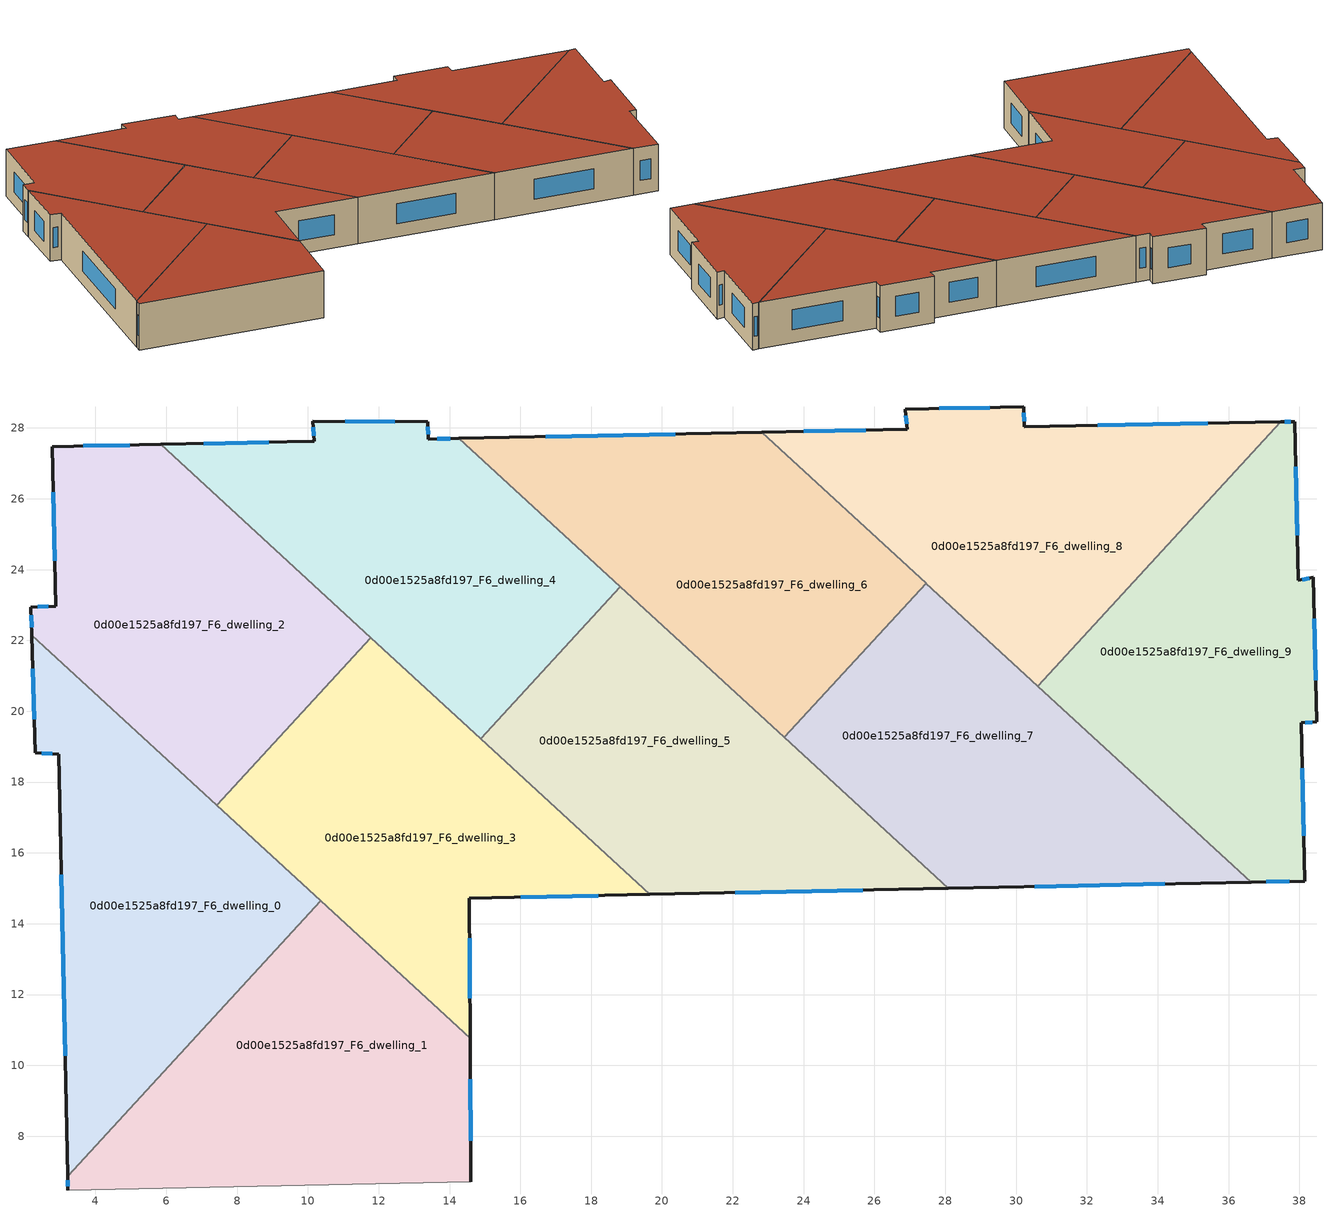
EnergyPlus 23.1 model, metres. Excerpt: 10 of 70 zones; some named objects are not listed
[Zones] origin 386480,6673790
0d00e1525a8fd197_F6_dwelling_0
 floor to 0d00e1525a8fd197_F5_dwelling_0 (EU_floor_Construction): 10.36,14.64 3.21,6.87 2.96,18.79 2.3,18.82 2.2,22.15 z18
 wall outside (EU_wall_Construction): 2.2,22.15 2.3,18.82 2.96,18.79 3.21,6.87 z18:21
 wall to 0d00e1525a8fd197_F6_dwelling_1 (EU_wall_Construction): 3.21,6.87 10.36,14.64 z18:21
 wall to 0d00e1525a8fd197_F6_dwelling_2 (EU_wall_Construction): 7.43,17.35 2.2,22.15 z18:21
 wall to 0d00e1525a8fd197_F6_dwelling_3 (EU_wall_Construction): 10.36,14.64 7.43,17.35 z18:21
 window (EU_Window_Construction): 2.23,21.2 2.27,19.77 / 3.04,15.38 3.14,10.27 / 2.49,18.81 2.77,18.8 z18.86:20.14
 roof outside (EU_roof_Construction): 3.21,6.87 10.36,14.64 2.2,22.15 2.3,18.82 2.96,18.79 z21
0d00e1525a8fd197_F6_dwelling_1
 floor to 0d00e1525a8fd197_F5_dwelling_1 (EU_floor_Construction): 14.58,10.77 14.6,6.71 3.22,6.48 3.21,6.87 10.36,14.64 z18
 wall outside (EU_wall_Construction): 3.21,6.87 3.22,6.48 / 14.6,6.71 14.58,10.77 z18:21
 wall adiabatic (EU_wall_Construction): 3.22,6.48 14.6,6.71 z18:21
 wall to 0d00e1525a8fd197_F6_dwelling_3 (EU_wall_Construction): 14.58,10.77 10.36,14.64 z18:21
 window (EU_Window_Construction): 3.22,6.76 3.22,6.59 / 14.6,7.87 14.59,9.61 z18.86:20.14
 roof outside (EU_roof_Construction): 14.6,6.71 14.58,10.77 10.36,14.64 3.21,6.87 3.22,6.48 z21
0d00e1525a8fd197_F6_dwelling_2
 floor to 0d00e1525a8fd197_F5_dwelling_2 (EU_floor_Construction): 11.78,22.08 7.43,17.35 2.2,22.15 2.18,22.94 2.87,22.96 2.78,27.47 5.84,27.54 z18
 wall outside (EU_wall_Construction): 5.84,27.54 2.78,27.47 2.87,22.96 2.18,22.94 2.2,22.15 z18:21
 wall to 0d00e1525a8fd197_F6_dwelling_3 (EU_wall_Construction): 7.43,17.35 11.78,22.08 z18:21
 wall to 0d00e1525a8fd197_F6_dwelling_4 (EU_wall_Construction): 11.78,22.08 5.84,27.54 z18:21
 window (EU_Window_Construction): 2.18,22.72 2.2,22.38 / 2.67,22.96 2.38,22.95 / 2.81,26.19 2.85,24.25 / 4.97,27.52 3.66,27.49 z18.86:20.14
 roof outside (EU_roof_Construction): 7.43,17.35 11.78,22.08 5.84,27.54 2.78,27.47 2.87,22.96 2.18,22.94 2.2,22.15 z21
0d00e1525a8fd197_F6_dwelling_3
 floor to 0d00e1525a8fd197_F5_dwelling_3 (EU_floor_Construction): 19.66,14.83 14.56,14.72 14.58,10.77 7.43,17.35 11.78,22.08 z18
 wall outside (EU_wall_Construction): 14.58,10.77 14.56,14.72 19.66,14.83 z18:21
 wall to 0d00e1525a8fd197_F6_dwelling_5 (EU_wall_Construction): 19.66,14.83 14.88,19.22 z18:21
 wall to 0d00e1525a8fd197_F6_dwelling_4 (EU_wall_Construction): 14.88,19.22 11.78,22.08 z18:21
 window (EU_Window_Construction): 14.58,11.9 14.57,13.59 / 16.02,14.75 18.2,14.8 z18.86:20.14
 roof outside (EU_roof_Construction): 19.66,14.83 11.78,22.08 7.43,17.35 14.58,10.77 14.56,14.72 z21
0d00e1525a8fd197_F6_dwelling_4
 floor to 0d00e1525a8fd197_F5_dwelling_4 (EU_floor_Construction): 14.27,27.71 18.83,23.51 14.88,19.22 5.84,27.54 10.12,27.62 10.19,27.62 10.13,28.18 13.38,28.18 13.4,27.69 z18
 wall outside (EU_wall_Construction): 14.27,27.71 13.4,27.69 13.38,28.18 10.13,28.18 10.19,27.62 10.12,27.62 5.84,27.54 z18:21
 wall to 0d00e1525a8fd197_F6_dwelling_5 (EU_wall_Construction): 14.88,19.22 18.83,23.51 z18:21
 wall to 0d00e1525a8fd197_F6_dwelling_6 (EU_wall_Construction): 18.83,23.51 14.27,27.71 z18:21
 window (EU_Window_Construction): 8.9,27.6 7.06,27.56 / 10.15,28.02 10.17,27.78 / 12.45,28.18 11.06,28.18 / 13.4,27.83 13.39,28.04 / 14.02,27.7 13.65,27.69 z18.86:20.14
 roof outside (EU_roof_Construction): 14.88,19.22 18.83,23.51 14.27,27.71 13.4,27.69 13.38,28.18 10.13,28.18 10.19,27.62 10.12,27.62 5.84,27.54 z21
0d00e1525a8fd197_F6_dwelling_5
 floor to 0d00e1525a8fd197_F5_dwelling_5 (EU_floor_Construction): 28.08,15 19.66,14.83 14.88,19.22 18.83,23.51 z18
 wall outside (EU_wall_Construction): 19.66,14.83 28.08,15 z18:21
 wall to 0d00e1525a8fd197_F6_dwelling_7 (EU_wall_Construction): 28.08,15 23.45,19.26 z18:21
 wall to 0d00e1525a8fd197_F6_dwelling_6 (EU_wall_Construction): 23.45,19.26 18.83,23.51 z18:21
 window (EU_Window_Construction): 22.07,14.88 25.68,14.95 z18.86:20.14
 roof outside (EU_roof_Construction): 28.08,15 18.83,23.51 14.88,19.22 19.66,14.83 z21
0d00e1525a8fd197_F6_dwelling_6
 floor to 0d00e1525a8fd197_F5_dwelling_6 (EU_floor_Construction): 27.46,23.62 23.45,19.26 14.27,27.71 22.83,27.88 z18
 wall outside (EU_wall_Construction): 22.83,27.88 14.27,27.71 z18:21
 wall to 0d00e1525a8fd197_F6_dwelling_7 (EU_wall_Construction): 23.45,19.26 27.46,23.62 z18:21
 wall to 0d00e1525a8fd197_F6_dwelling_8 (EU_wall_Construction): 27.46,23.62 22.83,27.88 z18:21
 window (EU_Window_Construction): 20.38,27.83 16.71,27.75 z18.86:20.14
 roof outside (EU_roof_Construction): 23.45,19.26 27.46,23.62 22.83,27.88 14.27,27.71 z21
0d00e1525a8fd197_F6_dwelling_7
 floor to 0d00e1525a8fd197_F5_dwelling_7 (EU_floor_Construction): 36.64,15.17 28.08,15 23.45,19.26 27.46,23.62 z18
 wall outside (EU_wall_Construction): 28.08,15 36.64,15.17 z18:21
 wall to 0d00e1525a8fd197_F6_dwelling_9 (EU_wall_Construction): 36.64,15.17 30.62,20.71 z18:21
 wall to 0d00e1525a8fd197_F6_dwelling_8 (EU_wall_Construction): 30.62,20.71 27.46,23.62 z18:21
 window (EU_Window_Construction): 30.53,15.05 34.19,15.12 z18.86:20.14
 roof outside (EU_roof_Construction): 36.64,15.17 27.46,23.62 23.45,19.26 28.08,15 z21
0d00e1525a8fd197_F6_dwelling_8
 floor to 0d00e1525a8fd197_F5_dwelling_8 (EU_floor_Construction): 37.48,28.17 30.62,20.71 22.83,27.88 26.93,27.96 26.88,28.5 26.87,28.53 30.22,28.59 30.24,28.03 z18
 wall outside (EU_wall_Construction): 37.48,28.17 30.24,28.03 30.22,28.59 26.87,28.53 26.88,28.5 26.93,27.96 22.83,27.88 z18:21
 wall to 0d00e1525a8fd197_F6_dwelling_9 (EU_wall_Construction): 30.62,20.71 37.48,28.17 z18:21
 window (EU_Window_Construction): 25.76,27.94 24,27.9 / 26.89,28.35 26.91,28.12 / 29.26,28.58 27.83,28.55 / 30.23,28.19 30.22,28.43 / 35.41,28.13 32.31,28.07 z18.86:20.14
 roof outside (EU_roof_Construction): 30.62,20.71 37.48,28.17 30.24,28.03 30.22,28.59 26.87,28.53 26.88,28.5 26.93,27.96 22.83,27.88 z21
0d00e1525a8fd197_F6_dwelling_9
 floor to 0d00e1525a8fd197_F5_dwelling_9 (EU_floor_Construction): 37.87,28.18 37.97,23.69 38.4,23.79 38.49,19.7 38.05,19.67 38.15,15.21 36.64,15.17 30.62,20.71 37.48,28.17 z18
 wall outside (EU_wall_Construction): 36.64,15.17 38.15,15.21 38.05,19.67 38.49,19.7 38.4,23.79 37.97,23.69 37.87,28.18 37.48,28.17 z18:21
 window (EU_Window_Construction): 38.28,23.76 38.09,23.72 / 38.46,20.87 38.43,22.62 / 38.17,19.68 38.36,19.7 / 38.12,16.48 38.08,18.4 / 37.07,15.18 37.72,15.2 / 37.76,28.18 37.59,28.18 / 37.94,24.98 37.9,26.9 z18.86:20.14
 roof outside (EU_roof_Construction): 38.15,15.21 38.05,19.67 38.49,19.7 38.4,23.79 37.97,23.69 37.87,28.18 37.48,28.17 30.62,20.71 36.64,15.17 z21
[Building]
EU S2 Campaign: North Axis=0; Terrain=City; Solar Distribution=FullExterior
[Site:Location]
Helsinki-Vantaa.AP: Latitude=60.317; Longitude=24.963; Time Zone=2; Elevation=54.6
[SizingPeriod:WeatherFileDays]
AnnualSizingPeriod: Begin Month=1; Begin Day of Month=1; End Month=12; End Day of Month=31; Day of Week for Start Day=Monday; Use Weather File Daylight Saving Period=No; Use Weather File Rain and Snow Indicators=No
[MATERIAL]
EU_InternalMass_Material: Roughness=MediumRough; Thickness=0.1; Conductivity=1; Density=1800; Specific Heat=900; Thermal Absorptance=0.9; Solar Absorptance=0.7; Visible Absorptance=0.7
[MATERIAL:NOMASS] Roughness=MediumRough; Thermal Absorptance=0.9; Solar Absorptance=0.7; Visible Absorptance=0.7
Name | Thermal Resistance
EU_wall_NoMass | 1.10183
EU_roof_NoMass; EU_floor_NoMass | 1.70606
[WINDOWMATERIAL:SIMPLEGLAZINGSYSTEM]
EU_Window_SimpleGlazing: UFactor=3.11035; Solar Heat Gain Coefficient=0.8; Visible Transmittance=0.8
[CONSTRUCTION]
EU_wall_Construction: EU_wall_NoMass
EU_roof_Construction: EU_roof_NoMass
EU_floor_Construction: EU_floor_NoMass
EU_Window_Construction: EU_Window_SimpleGlazing
EU_InternalMass_Construction: EU_InternalMass_Material
[ZONE] Type=1; Multiplier=1; Ceiling Height=autocalculate; Floor Area=autocalculate; Part of Total Floor Area=Yes
Name | Volume
0d00e1525a8fd197_F6_dwelling_0 | 166.696
0d00e1525a8fd197_F6_dwelling_1 | 166.704
0d00e1525a8fd197_F6_dwelling_2 | 166.6875
0d00e1525a8fd197_F6_dwelling_3 | 166.701
0d00e1525a8fd197_F6_dwelling_4 | 166.682
0d00e1525a8fd197_F6_dwelling_5 | 166.681
0d00e1525a8fd197_F6_dwelling_6 | 166.715
0d00e1525a8fd197_F6_dwelling_7 | 166.711
0d00e1525a8fd197_F6_dwelling_8 | 166.688
0d00e1525a8fd197_F6_dwelling_9 | 166.692
[INTERNALMASS] Construction=EU_InternalMass_Construction
Name | Zone or ZoneList | Surface Area
0d00e1525a8fd197_F6_dwelling_0_EU_InternalMass | 0d00e1525a8fd197_F6_dwelling_0 | 55.5633
0d00e1525a8fd197_F6_dwelling_1_EU_InternalMass | 0d00e1525a8fd197_F6_dwelling_1 | 55.5662
0d00e1525a8fd197_F6_dwelling_2_EU_InternalMass | 0d00e1525a8fd197_F6_dwelling_2 | 55.5624
0d00e1525a8fd197_F6_dwelling_3_EU_InternalMass | 0d00e1525a8fd197_F6_dwelling_3 | 55.5661
0d00e1525a8fd197_F6_dwelling_4_EU_InternalMass | 0d00e1525a8fd197_F6_dwelling_4 | 55.5606
0d00e1525a8fd197_F6_dwelling_5_EU_InternalMass | 0d00e1525a8fd197_F6_dwelling_5 | 55.5617
0d00e1525a8fd197_F6_dwelling_6_EU_InternalMass | 0d00e1525a8fd197_F6_dwelling_6 | 55.5718
0d00e1525a8fd197_F6_dwelling_7_EU_InternalMass | 0d00e1525a8fd197_F6_dwelling_7 | 55.5702
0d00e1525a8fd197_F6_dwelling_8_EU_InternalMass | 0d00e1525a8fd197_F6_dwelling_8 | 55.5624
0d00e1525a8fd197_F6_dwelling_9_EU_InternalMass | 0d00e1525a8fd197_F6_dwelling_9 | 55.5646
[OTHEREQUIPMENT] Fuel Type=Electricity; Design Level Calculation Method=Watts/Area; Power per Zone Floor Area=1; Fraction Latent=0; Fraction Radiant=0; Fraction Lost=0; Carbon Dioxide Generation Rate=0; EndUse Subcategory=EU_Step8_InternalGains
Name | Zone or ZoneList or Space or SpaceList | Schedule
EU_Step8_InternalGain_0d00e1525a8fd197_F6_dwelling_0_f000 | 0d00e1525a8fd197_F6_dwelling_0 | EU_Step8_GainSchedule_0d00e1525a8fd197_F6_dwelling_0_f000
EU_Step8_InternalGain_0d00e1525a8fd197_F6_dwelling_1_f000 | 0d00e1525a8fd197_F6_dwelling_1 | EU_Step8_GainSchedule_0d00e1525a8fd197_F6_dwelling_1_f000
EU_Step8_InternalGain_0d00e1525a8fd197_F6_dwelling_2_f000 | 0d00e1525a8fd197_F6_dwelling_2 | EU_Step8_GainSchedule_0d00e1525a8fd197_F6_dwelling_2_f000
EU_Step8_InternalGain_0d00e1525a8fd197_F6_dwelling_3_f000 | 0d00e1525a8fd197_F6_dwelling_3 | EU_Step8_GainSchedule_0d00e1525a8fd197_F6_dwelling_3_f000
EU_Step8_InternalGain_0d00e1525a8fd197_F6_dwelling_4_f000 | 0d00e1525a8fd197_F6_dwelling_4 | EU_Step8_GainSchedule_0d00e1525a8fd197_F6_dwelling_4_f000
EU_Step8_InternalGain_0d00e1525a8fd197_F6_dwelling_5_f000 | 0d00e1525a8fd197_F6_dwelling_5 | EU_Step8_GainSchedule_0d00e1525a8fd197_F6_dwelling_5_f000
EU_Step8_InternalGain_0d00e1525a8fd197_F6_dwelling_6_f000 | 0d00e1525a8fd197_F6_dwelling_6 | EU_Step8_GainSchedule_0d00e1525a8fd197_F6_dwelling_6_f000
EU_Step8_InternalGain_0d00e1525a8fd197_F6_dwelling_7_f000 | 0d00e1525a8fd197_F6_dwelling_7 | EU_Step8_GainSchedule_0d00e1525a8fd197_F6_dwelling_7_f000
EU_Step8_InternalGain_0d00e1525a8fd197_F6_dwelling_8_f000 | 0d00e1525a8fd197_F6_dwelling_8 | EU_Step8_GainSchedule_0d00e1525a8fd197_F6_dwelling_8_f000
EU_Step8_InternalGain_0d00e1525a8fd197_F6_dwelling_9_f000 | 0d00e1525a8fd197_F6_dwelling_9 | EU_Step8_GainSchedule_0d00e1525a8fd197_F6_dwelling_9_f000
[ZONEVENTILATION:DESIGNFLOWRATE] Schedule=EU_AlwaysOn; Design Flow Rate Calculation Method=AirChanges/Hour; Air Changes per Hour=0.756316; Ventilation Type=Natural; Fan Pressure Rise=0; Fan Total Efficiency=1; Constant Term Coefficient=1; Temperature Term Coefficient=0; Velocity Term Coefficient=0; Velocity Squared Term Coefficient=0; Minimum Indoor Temperature=-100; Maximum Indoor Temperature=100; Delta Temperature=-100; Minimum Outdoor Temperature=-100; Maximum Outdoor Temperature=100; Maximum Wind Speed=40
Name | Zone or ZoneList or Space or SpaceList
EU_ConstantAir_0d00e1525a8fd197_F6_dwelling_0 | 0d00e1525a8fd197_F6_dwelling_0
EU_ConstantAir_0d00e1525a8fd197_F6_dwelling_1 | 0d00e1525a8fd197_F6_dwelling_1
EU_ConstantAir_0d00e1525a8fd197_F6_dwelling_2 | 0d00e1525a8fd197_F6_dwelling_2
EU_ConstantAir_0d00e1525a8fd197_F6_dwelling_3 | 0d00e1525a8fd197_F6_dwelling_3
EU_ConstantAir_0d00e1525a8fd197_F6_dwelling_4 | 0d00e1525a8fd197_F6_dwelling_4
EU_ConstantAir_0d00e1525a8fd197_F6_dwelling_5 | 0d00e1525a8fd197_F6_dwelling_5
EU_ConstantAir_0d00e1525a8fd197_F6_dwelling_6 | 0d00e1525a8fd197_F6_dwelling_6
EU_ConstantAir_0d00e1525a8fd197_F6_dwelling_7 | 0d00e1525a8fd197_F6_dwelling_7
EU_ConstantAir_0d00e1525a8fd197_F6_dwelling_8 | 0d00e1525a8fd197_F6_dwelling_8
EU_ConstantAir_0d00e1525a8fd197_F6_dwelling_9 | 0d00e1525a8fd197_F6_dwelling_9
[HVACTEMPLATE:THERMOSTAT] Constant Heating Setpoint=20; Constant Cooling Setpoint=50
EU_HeatOnly_0d00e1525a8fd197_F6_dwelling_8; EU_HeatOnly_0d00e1525a8fd197_F6_dwelling_9
[HVACTEMPLATE:ZONE:IDEALLOADSAIRSYSTEM] System Availability Schedule=EU_AlwaysOn; Maximum Heating Supply Air Temperature=50; Minimum Cooling Supply Air Temperature=13; Maximum Heating Supply Air Humidity Ratio=0.0156; Minimum Cooling Supply Air Humidity Ratio=0.0077; Heating Limit=NoLimit; Cooling Limit=NoLimit; Heating Availability Schedule=EU_AlwaysOn; Cooling Availability Schedule=EU_CoolingOff; Dehumidification Control Type=ConstantSensibleHeatRatio; Cooling Sensible Heat Ratio=0.7; Dehumidification Setpoint=60; Humidification Control Type=None; Humidification Setpoint=30; Outdoor Air Method=None; Outdoor Air Flow Rate per Person=0.00944; Outdoor Air Flow Rate per Zone Floor Area=0; Outdoor Air Flow Rate per Zone=0; Demand Controlled Ventilation Type=None; Outdoor Air Economizer Type=NoEconomizer; Heat Recovery Type=None; Sensible Heat Recovery Effectiveness=0.7; Latent Heat Recovery Effectiveness=0.65
Name | Template Thermostat
0d00e1525a8fd197_F6_dwelling_0 | EU_HeatOnly_0d00e1525a8fd197_F6_dwelling_0
0d00e1525a8fd197_F6_dwelling_1 | EU_HeatOnly_0d00e1525a8fd197_F6_dwelling_1
0d00e1525a8fd197_F6_dwelling_2 | EU_HeatOnly_0d00e1525a8fd197_F6_dwelling_2
0d00e1525a8fd197_F6_dwelling_3 | EU_HeatOnly_0d00e1525a8fd197_F6_dwelling_3
0d00e1525a8fd197_F6_dwelling_4 | EU_HeatOnly_0d00e1525a8fd197_F6_dwelling_4
0d00e1525a8fd197_F6_dwelling_5 | EU_HeatOnly_0d00e1525a8fd197_F6_dwelling_5
0d00e1525a8fd197_F6_dwelling_6 | EU_HeatOnly_0d00e1525a8fd197_F6_dwelling_6
0d00e1525a8fd197_F6_dwelling_7 | EU_HeatOnly_0d00e1525a8fd197_F6_dwelling_7
0d00e1525a8fd197_F6_dwelling_8 | EU_HeatOnly_0d00e1525a8fd197_F6_dwelling_8
0d00e1525a8fd197_F6_dwelling_9 | EU_HeatOnly_0d00e1525a8fd197_F6_dwelling_9
[SIZING:ZONE] Zone Cooling Design Supply Air Temperature Input Method=SupplyAirTemperature; Zone Cooling Design Supply Air Temperature=13; Zone Heating Design Supply Air Temperature Input Method=SupplyAirTemperature; Zone Heating Design Supply Air Temperature=50; Zone Cooling Design Supply Air Humidity Ratio=0.008; Zone Heating Design Supply Air Humidity Ratio=0.008; Cooling Design Air Flow Method=DesignDay; Cooling Design Air Flow Rate=0; Cooling Minimum Air Flow per Zone Floor Area=0.000762; Cooling Minimum Air Flow=0; Cooling Minimum Air Flow Fraction=0.2; Heating Design Air Flow Method=DesignDay; Heating Design Air Flow Rate=0; Heating Maximum Air Flow per Zone Floor Area=0.002032; Heating Maximum Air Flow=0.141576; Heating Maximum Air Flow Fraction=0.3; Account for Dedicated Outdoor Air System=No; Dedicated Outdoor Air System Control Strategy=NeutralSupplyAir; Dedicated Outdoor Air Low Setpoint Temperature for Design=autosize; Dedicated Outdoor Air High Setpoint Temperature for Design=autosize; Zone Load Sizing Method=Sensible Load Only No Latent Load; Zone Latent Cooling Design Supply Air Humidity Ratio Input Method=HumidityRatioDifference; Zone Cooling Design Supply Air Humidity Ratio Difference=0.005; Zone Latent Heating Design Supply Air Humidity Ratio Input Method=HumidityRatioDifference; Zone Humidification Design Supply Air Humidity Ratio Difference=0.005
0d00e1525a8fd197_F6_dwelling_0; 0d00e1525a8fd197_F6_dwelling_1; 0d00e1525a8fd197_F6_dwelling_2; 0d00e1525a8fd197_F6_dwelling_3; 0d00e1525a8fd197_F6_dwelling_4; 0d00e1525a8fd197_F6_dwelling_5; 0d00e1525a8fd197_F6_dwelling_6; 0d00e1525a8fd197_F6_dwelling_7; 0d00e1525a8fd197_F6_dwelling_8; 0d00e1525a8fd197_F6_dwelling_9
[SCHEDULE:CONSTANT]
Name | Hourly Value
EU_AlwaysOn | 1
EU_CoolingOff | 0
[SCHEDULE:FILE] Column Number=1; Rows to Skip at Top=0; Number of Hours of Data=8760; Column Separator=Comma; Interpolate to Timestep=No; Minutes per Item=60; Adjust Schedule for Daylight Savings=Yes
Name | File
EU_Step8_GainSchedule_0d00e1525a8fd197_F6_dwelling_0_f000 | ../../schedules/0d00e1525a8fd197/0d00e1525a8fd197_F6_dwelling_0_f000_gain.csv
EU_Step8_GainSchedule_0d00e1525a8fd197_F6_dwelling_1_f000 | ../../schedules/0d00e1525a8fd197/0d00e1525a8fd197_F6_dwelling_1_f000_gain.csv
EU_Step8_GainSchedule_0d00e1525a8fd197_F6_dwelling_2_f000 | ../../schedules/0d00e1525a8fd197/0d00e1525a8fd197_F6_dwelling_2_f000_gain.csv
EU_Step8_GainSchedule_0d00e1525a8fd197_F6_dwelling_3_f000 | ../../schedules/0d00e1525a8fd197/0d00e1525a8fd197_F6_dwelling_3_f000_gain.csv
EU_Step8_GainSchedule_0d00e1525a8fd197_F6_dwelling_4_f000 | ../../schedules/0d00e1525a8fd197/0d00e1525a8fd197_F6_dwelling_4_f000_gain.csv
EU_Step8_GainSchedule_0d00e1525a8fd197_F6_dwelling_5_f000 | ../../schedules/0d00e1525a8fd197/0d00e1525a8fd197_F6_dwelling_5_f000_gain.csv
EU_Step8_GainSchedule_0d00e1525a8fd197_F6_dwelling_6_f000 | ../../schedules/0d00e1525a8fd197/0d00e1525a8fd197_F6_dwelling_6_f000_gain.csv
EU_Step8_GainSchedule_0d00e1525a8fd197_F6_dwelling_7_f000 | ../../schedules/0d00e1525a8fd197/0d00e1525a8fd197_F6_dwelling_7_f000_gain.csv
EU_Step8_GainSchedule_0d00e1525a8fd197_F6_dwelling_8_f000 | ../../schedules/0d00e1525a8fd197/0d00e1525a8fd197_F6_dwelling_8_f000_gain.csv
EU_Step8_GainSchedule_0d00e1525a8fd197_F6_dwelling_9_f000 | ../../schedules/0d00e1525a8fd197/0d00e1525a8fd197_F6_dwelling_9_f000_gain.csv
